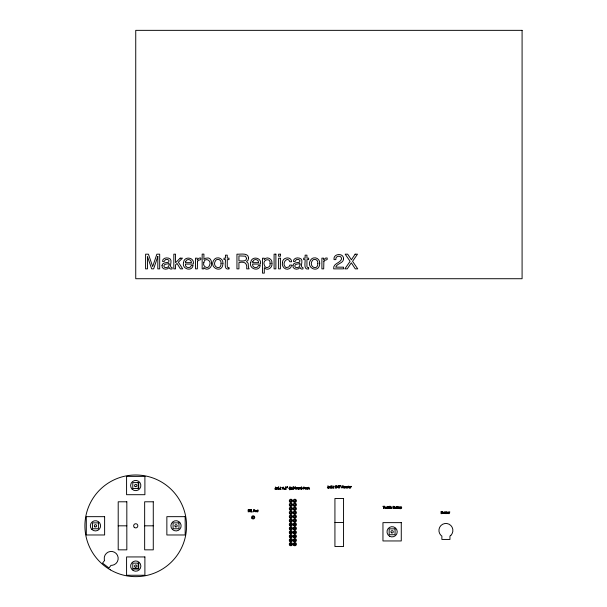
<?xml version="1.0" encoding="UTF-8"?>
<svg xmlns="http://www.w3.org/2000/svg" width="607" height="607" viewBox="0 0 607 607"><rect width="100%" height="100%" fill="white"/><g stroke="black" fill="none" stroke-linecap="round" stroke-linejoin="round"><path stroke-width="0.91" d="M387.661 508.142C386.439 509.152 386.447 506.291 387.661 507.277M387.759 507.103C388.085 508.894 388.912 509.007 388.237 507.103L388.761 506.868L387.956 506.382L387.676 507.277M334.927 522.498L343.554 522.498M118.206 525.821L126.825 525.821M144.656 525.821L153.275 525.821M133.259 568.577L138.221 568.577L138.221 563.144M387.676 506.959C385.544 505.995 386.712 509.948 387.676 508.142M138.221 482.595L138.221 488.028M157.828 256.473L157.79 268.863L159.679 268.863L159.679 254.174L156.856 254.174L152.668 266.594L148.449 254.174L145.597 254.174L145.597 268.863L147.493 268.863L147.448 256.473L151.667 268.863L153.639 268.863L157.828 256.473M282.369 487.831C283.219 492.209 284.569 484.712 282.369 487.831M282.68 487.717C282.794 491.397 284.235 485.835 282.68 487.717M270.092 263.446C271.17 267.414 264.857 269.516 264.326 265.031C261.981 259.614 270.684 257.163 270.092 263.446M301.952 488.369L301.937 488.62A2.033 2.033 0 0 1 301.542 489.591L302.18 487.929L301.307 486.897A2.018 2.018 0 0 1 301.937 488.127L301.952 488.369M203.869 262.421C202.01 266.579 208.596 270.001 209.574 265.107C212.063 260.411 204.627 256.913 203.869 262.421M289.22 488.134L289.85 489.864L288.94 488.369L289.85 486.882L289.22 488.134M211.593 263.301C212.435 267.558 206.623 271.579 203.823 267.49L203.823 268.863L202.161 268.863L202.161 254.121L203.914 254.121L203.914 259.455L205.325 258.279L208.057 257.96A4.044 4.044 0 0 1 210.348 259.25L211.282 260.949L211.593 263.301M222.944 263.286C222.868 274.485 207.685 267.687 214.332 259.439A4.416 4.416 0 0 1 216.919 257.945C220.144 257.133 223.3 260.001 222.944 263.286M282.49 262.474C281.322 266.488 285.487 270.874 289.433 268.62A3.672 3.672 0 0 0 291.049 266.913L291.572 265.069L289.82 265.069L288.917 266.951L286.458 267.566A2.208 2.208 0 0 1 285.002 266.534C281.678 262.892 287.824 255.881 289.82 261.754L291.572 261.754C291.497 256.017 282.316 257.087 282.49 262.474M319.699 263.286C319.623 274.485 304.441 267.687 311.088 259.439A4.416 4.416 0 0 1 313.675 257.945C316.9 257.133 320.064 260.001 319.699 263.286M400.021 507.71C398.382 510.722 398.389 504.698 400.021 507.71M256.731 510.836C257.838 514.713 259.341 507.331 256.731 510.836M306.793 488.195C307.476 491.632 309.198 485.608 307.916 487.618A0.766 0.766 0 0 0 307.354 487.52L306.793 488.195M343.843 487.034C343.585 488.802 346.559 487.694 344.268 487.702C346.18 487.907 344.913 484.985 343.843 487.034M347.105 487.026C347.788 490.464 349.511 484.439 348.228 486.45A0.766 0.766 0 0 0 347.667 486.344L347.105 487.026M348.82 487.034C348.555 488.802 351.536 487.694 349.245 487.702C351.157 487.907 349.89 484.985 348.82 487.034M390.286 507.528C390.035 509.288 393.017 508.18 390.711 508.196C392.623 508.393 391.363 505.472 390.286 507.528M447.276 512.634C447.018 514.395 449.999 513.287 447.7 513.302C449.605 513.499 448.345 510.578 447.276 512.634M183.58 262.482C181.417 268.802 191.729 272.186 193.125 265.502L191.357 265.502C190.484 269.068 184.695 267.877 185.423 264.083L193.276 264.083C194.991 257.277 184.004 255.646 183.58 262.482M250.737 262.482C248.574 268.802 258.885 272.186 260.282 265.502L258.514 265.502C257.641 269.068 251.852 267.877 252.58 264.083L260.433 264.083C262.148 257.277 251.161 255.646 250.737 262.482M271.928 263.271C272.877 267.497 267.27 271.557 264.303 267.664L264.303 273.135L262.505 273.135L262.505 258.203L264.25 258.203L264.25 259.621C266.86 255.79 272.725 259.03 271.928 263.271M246.563 258.324C246.601 262.125 241.146 260.638 238.93 260.904L238.93 255.881L245.425 256.184L246.563 258.324M162.023 265.35C161.189 269.47 167.236 270.464 169.194 267.444L169.505 268.431L170.855 269.091L172.092 268.909L172.092 267.581C168.48 267.626 172.578 261.109 170.248 259.022C167.904 257.011 162.388 257.565 162.517 261.42L164.194 261.42L165.423 259.606L167.707 259.515L168.989 260.373L168.723 262.201C166.493 262.801 162.623 262.353 162.023 265.35M292.931 265.35C292.096 269.47 298.143 270.464 300.101 267.444L300.412 268.431L301.762 269.091L302.999 268.909L302.999 267.581C299.388 267.626 303.485 261.109 301.155 259.022C298.811 257.011 293.287 257.565 293.424 261.42L295.101 261.42L296.322 259.606L298.606 259.515L299.896 260.373L299.63 262.201C297.4 262.801 293.53 262.353 292.931 265.35M294.129 488.521L293.689 489.227L292.786 489.159L293.818 488.521L292.877 488.149L292.877 486.981L294.114 486.981L293.166 487.246L293.166 487.846L294.129 488.521M254.94 510.305L253.514 511.883L253.514 509.622L254.94 510.305M305.002 487.664L303.583 489.242L303.583 486.981L305.002 487.664M343.57 258.779C343.547 263.461 336.999 263.271 335.679 267.163L343.501 267.163L343.501 268.863L333.668 268.863C332.909 263.157 340.451 263.271 341.582 258.863C341.65 254.796 335.018 255.691 335.846 259.621L334.017 259.621C333.015 253.385 343.676 252.656 343.57 258.779M394.239 507.877L393.321 508.302L393.321 507.467L394.239 507.877M442.306 512.983L441.388 513.408L441.388 512.574L442.306 512.983M308.523 487.914C310.45 488.969 307.43 489.371 309.638 489.052C308.303 487.884 310.23 487.155 308.523 487.914M248.035 510.1L249.227 511.284L248.005 511.747C252.011 512.194 246.321 509.584 249.447 509.728L248.035 510.1M334.889 486.29L336.081 487.474L334.859 487.937C338.873 488.385 333.182 485.775 336.308 485.919L334.889 486.29M394.55 507.862L394.178 508.461L393.017 508.56L393.017 506.299L394.315 506.466L394.55 507.862M442.617 512.976L442.245 513.568L441.084 513.666L441.084 511.405L442.382 511.572L442.617 512.976M221.062 263.332C221.229 271.443 211.403 266.693 215.561 260.676A2.451 2.451 0 0 1 217.192 259.493C219.537 258.825 221.365 261.116 221.062 263.332M317.818 263.332C317.985 271.443 308.166 266.693 312.317 260.676A2.451 2.451 0 0 1 313.948 259.493C316.293 258.825 318.121 261.116 317.818 263.332M398.837 507.422C399.027 510.017 400.476 506.094 398.837 507.422M248.582 258.134L248.035 260.289L246.51 261.64L248.149 263.309L248.506 267.634L249.143 268.863L246.7 268.863C247.353 263.119 244.727 261.268 238.93 262.565L238.93 268.863L236.942 268.863L236.942 254.174C240.418 254.508 248.377 252.398 248.582 258.134M257.034 510.768C257.178 513.234 258.521 509.379 257.034 510.768M307.104 488.127C307.248 490.593 308.591 486.738 307.104 488.127M347.416 486.958C347.553 489.424 348.896 485.57 347.416 486.958M255.099 511.231C257.102 513.78 256.579 508.12 255.099 511.231M305.169 488.589C307.172 491.139 306.649 485.479 305.169 488.589M345.482 487.413C347.485 489.97 346.961 484.31 345.482 487.413M384.777 507.907C386.78 510.457 386.257 504.789 384.777 507.907M169.103 264.864C169.254 267.315 165.37 268.764 163.989 266.708C163.162 263.529 167.38 264.364 169.103 263.415L169.103 264.864M300.01 264.864C300.154 267.315 296.269 268.764 294.896 266.708C294.069 263.529 298.28 264.364 300.01 263.415L300.01 264.864M276.109 487.558L275.092 488.984L276.2 489.242L274.812 488.923C276.86 487.694 273.916 486.124 276.109 487.558M281.033 487.558L280.017 488.984L281.124 489.242L279.736 488.923C281.785 487.694 278.841 486.124 281.033 487.558M291.428 487.558L290.412 488.984L291.519 489.242L290.131 488.923C292.179 487.694 289.228 486.124 291.428 487.558M328.622 486.389L327.605 487.808L328.713 488.074L327.325 487.755C329.373 486.526 326.422 484.947 328.622 486.389M333.547 486.389L332.53 487.808L333.638 488.074L332.249 487.755C334.298 486.526 331.346 484.947 333.547 486.389M254.621 510.312C253.756 511.883 253.718 508.818 254.621 510.312M255.395 511.253C255.759 512.505 256.624 510.29 255.395 511.253M304.691 487.671C303.826 489.242 303.788 486.177 304.691 487.671M305.465 488.612C305.829 489.864 306.694 487.649 305.465 488.612M345.778 487.444C346.005 488.673 347.166 486.609 345.831 487.36M385.073 507.93C385.437 509.182 386.302 506.966 385.073 507.93M394.133 506.853L393.321 507.217L393.321 506.557L394.133 506.853M442.2 511.959L441.388 512.323L441.388 511.663L442.2 511.959M197.518 261.632L197.336 268.863L195.537 268.863L195.537 258.15L197.245 258.15L197.245 260.001L199.157 258.104L200.742 257.96C202.025 261.01 197.852 258.999 197.518 261.632M323.872 261.632L323.69 268.863L321.892 268.863L321.892 258.15L323.599 258.15L323.599 260.001L325.511 258.104L327.097 257.96C328.379 261.01 324.206 258.999 323.872 261.632M185.719 261.397L185.476 262.649L191.425 262.649C191.774 259.326 186.759 258.263 185.719 261.397M252.876 261.397L252.633 262.649L258.582 262.649C258.939 259.326 253.916 258.263 252.876 261.397M344.161 486.844L345.011 487.034L344.161 486.844M349.139 486.844L349.989 487.034L349.139 486.844M390.604 507.331L391.462 507.52L390.604 507.331M447.594 512.445L448.444 512.627L447.594 512.445M278.681 486.973L278.218 487.292L278.628 489.007C277.111 489.257 280.411 489.265 278.917 489.007L278.681 486.973M285.677 486.973L285.207 487.292L285.616 489.007C284.106 489.257 287.399 489.265 285.912 489.007L285.677 486.973M331.194 485.805L330.732 486.124L331.141 487.838C329.624 488.089 332.924 488.096 331.43 487.838L331.194 485.805M286.959 486.882L286.724 487.732L286.959 486.882M287.559 486.882L287.316 487.732L287.559 486.882M338.22 485.812L337.674 487.072L336.703 485.812L336.703 488.074L336.984 486.124L337.568 487.451L338.334 486.124L338.638 488.074L338.638 485.812L338.22 485.812M355.125 254.174L351.407 259.796L347.659 254.174L345.171 254.174L350.102 261.336L344.837 268.863L347.242 268.863L351.309 262.823L355.27 268.863L357.735 268.863L352.568 261.336L357.5 254.174L355.125 254.174M277.536 487.55L277.118 488.18L276.36 487.55L276.944 488.4L276.352 489.242L277.103 488.597L277.862 489.242L277.278 488.377L277.536 487.55M330.049 486.382L329.631 487.011L328.873 486.382L329.457 487.231L328.865 488.074L329.609 487.429L330.375 488.074L329.791 487.209L330.049 486.382M445.371 512.209C442.412 514.114 447.435 513.598 444.825 513.423C447.746 511.58 442.928 512.005 445.371 512.209M446.752 512.209C443.793 514.114 448.816 513.598 446.206 513.423C449.127 511.58 444.309 512.005 446.752 512.209M104.586 560.443L102.545 563.129L108.979 568.008L111.013 565.329L112.151 565.322A6.988 6.988 0 0 0 118.122 557.454A6.988 6.988 0 0 0 110.254 551.482A6.988 6.988 0 0 0 104.283 559.351L104.586 560.443M295.343 487.338L294.585 488.218L295.343 488.218L295.343 487.338M295.359 486.981L294.349 488.149L295.343 488.46C295.465 490.456 296.337 487.155 295.359 486.981M297.506 487.664L296.186 487.55L296.186 489.242L296.869 487.77L297.149 489.242L297.825 487.77L298.394 489.242L298.249 487.641L297.506 487.664M300.116 487.664L298.796 487.55L298.796 489.242L299.471 487.77L299.759 489.242L300.435 487.77L301.004 489.242L300.86 487.641L300.116 487.664M180.165 258.15L175.544 262.702L175.544 254.174L173.814 254.174L173.814 268.863L175.544 268.863L175.544 264.842L177.054 263.461L180.393 268.863L182.692 268.863L178.367 262.163L182.464 258.15L180.165 258.15M350.945 486.784L350.558 488.074L350.558 486.382L351.453 486.389L350.945 486.784M449.4 512.376L449.013 513.666L449.013 511.974L449.908 511.982L449.4 512.376M450.849 535.374L449.946 536.072L449.946 539.441L441.873 539.441L441.873 536.072L440.97 535.374A6.988 6.988 0 0 1 440.97 525.495A6.988 6.988 0 0 1 450.849 525.495A6.988 6.988 0 0 1 450.849 535.374M395.855 508.37L394.899 508.363L394.816 506.868L395.415 508.332L396.143 506.868L395.855 508.37M443.922 513.476L442.966 513.469L442.875 511.974L443.482 513.439L444.21 511.974L443.922 513.476M400.848 506.875C399.474 512.133 400.423 505.654 401.348 507.376C401.136 510.328 402.494 506.466 400.848 506.875M397.365 508.287L396.895 508.234L396.857 507.103L397.608 507.103C397.684 509.174 398.594 508.78 397.896 507.103L398.42 507.103L397.896 506.382L396.857 506.868C396.303 505.199 396.219 509.63 397.38 508.287M228.976 268.863C223.513 270.449 225.713 262.345 225.44 259.621L223.991 259.621L223.991 258.15L225.44 258.15L225.44 255.16L227.261 255.16L227.261 258.15L228.976 258.15L228.976 259.621L227.261 259.621L227.261 266.61L227.64 267.361L228.976 267.444L228.976 268.863M308.652 268.863C303.189 270.449 305.389 262.345 305.124 259.621L303.667 259.621L303.667 258.15L305.124 258.15L305.124 255.16L306.937 255.16L306.937 258.15L308.652 258.15L308.652 259.621L306.937 259.621L306.937 266.61L307.324 267.361L308.652 267.444L308.652 268.863M522.088 30.35L135.74 30.35L135.74 278.719L522.088 278.719L522.088 30.35M275.882 254.174L274.083 254.174L274.083 268.863L275.882 268.863L275.882 254.174M280.411 254.174L278.583 254.174L278.583 256.215L280.411 256.215L280.411 254.174M280.411 258.203L278.583 258.203L278.583 268.863L280.411 268.863L280.411 258.203M144.898 476.381L126.582 476.381L126.582 494.697L144.898 494.697L144.898 476.381M138.692 482.595L132.789 482.595L132.789 488.491L138.692 488.491L138.692 482.595M340.679 485.812L338.865 485.812L339.617 486.078L339.617 488.074L339.92 486.078L340.679 485.812M342.173 485.812L341.878 488.074L342.173 486.966L343.213 486.966C343.456 490.631 343.562 483.536 343.213 486.7L342.173 486.7L342.173 485.812M284.577 488.81L284.213 489.242L284.577 488.81M292.308 488.81L291.944 489.242L292.308 488.81M343.554 498.476L334.927 498.476L334.927 546.528L343.554 546.528L343.554 498.476M126.825 501.792L118.206 501.792L118.206 549.843L126.825 549.843L126.825 501.792M153.275 501.792L144.656 501.792L144.656 549.843L153.275 549.843L153.275 501.792M389.975 506.2L389.686 508.56L389.975 506.2M384.671 506.299L382.858 506.299L383.616 506.564L383.616 508.56L383.912 506.564L384.671 506.299M389.269 506.868L388.981 508.56L389.269 506.868M250.63 509.622C247.952 509.857 251.29 514.63 250.63 509.622M251.298 509.622L251.002 511.883L252.307 511.883L251.298 511.61L251.298 509.622M104.624 516.663L86.308 516.663L86.308 534.979L104.624 534.979L104.624 516.663M185.173 516.663L166.857 516.663L166.857 534.979L185.173 534.979L185.173 516.663M401.273 522.635L382.956 522.635L382.956 540.951L401.273 540.951L401.273 522.635M98.41 522.87L92.514 522.87L92.514 528.765L98.41 528.765L98.41 522.87M178.966 522.87L173.071 522.87L173.071 528.765L178.966 528.765L178.966 522.87M395.066 528.841L389.17 528.841L389.17 534.737L395.066 534.737L395.066 528.841M144.898 556.938L126.582 556.938L126.582 575.254L144.898 575.254L144.898 556.938M138.692 563.144L132.789 563.144L132.789 569.047L138.692 569.047L138.692 563.144M391.53 532.802A1.161 1.161 0 0 0 393.283 531.793A1.161 1.161 0 0 0 391.538 530.784A1.161 1.161 0 0 0 391.53 532.802M389.557 536.224A5.122 5.122 0 0 0 397.236 531.793A5.122 5.122 0 0 0 389.557 527.354A5.122 5.122 0 0 0 389.557 536.224M290.487 501.488A0.789 0.789 0 0 0 291.671 500.805A0.789 0.789 0 0 0 290.487 500.122A0.789 0.789 0 0 0 290.487 501.488M290.093 502.179A1.586 1.586 0 0 0 292.468 500.805A1.586 1.586 0 0 0 290.093 499.44A1.586 1.586 0 0 0 290.093 502.179M290.487 513.317A0.789 0.789 0 0 0 291.671 512.634A0.789 0.789 0 0 0 290.487 511.951A0.789 0.789 0 0 0 290.487 513.317M290.093 514.008A1.586 1.586 0 0 0 292.468 512.634A1.586 1.586 0 0 0 290.093 511.261A1.586 1.586 0 0 0 290.093 514.008M290.328 509.25A0.789 0.789 0 0 0 291.648 508.894A0.789 0.789 0 0 0 290.677 507.93A0.789 0.789 0 0 0 290.328 509.25M289.767 509.812A1.586 1.586 0 0 0 292.415 509.106A1.586 1.586 0 0 0 290.472 507.164A1.586 1.586 0 0 0 289.767 509.812M290.487 521.201A0.789 0.789 0 0 0 291.671 520.518A0.789 0.789 0 0 0 290.487 519.835A0.789 0.789 0 0 0 290.487 521.201M290.093 521.891A1.586 1.586 0 0 0 292.468 520.518A1.586 1.586 0 0 0 290.093 519.152A1.586 1.586 0 0 0 290.093 521.891M290.487 505.434A0.789 0.789 0 0 0 291.671 504.751A0.789 0.789 0 0 0 290.487 504.068A0.789 0.789 0 0 0 290.487 505.434M290.093 506.124A1.586 1.586 0 0 0 292.468 504.751A1.586 1.586 0 0 0 290.093 503.378A1.586 1.586 0 0 0 290.093 506.124M290.487 517.263A0.789 0.789 0 0 0 291.671 516.58A0.789 0.789 0 0 0 290.487 515.897A0.789 0.789 0 0 0 290.487 517.263M290.093 517.946A1.586 1.586 0 0 0 292.468 516.58A1.586 1.586 0 0 0 290.093 515.206A1.586 1.586 0 0 0 290.093 517.946M290.487 540.913A0.789 0.789 0 0 0 291.671 540.23A0.789 0.789 0 0 0 290.487 539.547A0.789 0.789 0 0 0 290.487 540.913M290.093 541.603A1.586 1.586 0 0 0 292.468 540.23A1.586 1.586 0 0 0 290.093 538.857A1.586 1.586 0 0 0 290.093 541.603M290.487 533.029A0.789 0.789 0 0 0 291.671 532.347A0.789 0.789 0 0 0 290.487 531.664A0.789 0.789 0 0 0 290.487 533.029M290.093 533.72A1.586 1.586 0 0 0 292.468 532.347A1.586 1.586 0 0 0 290.093 530.973A1.586 1.586 0 0 0 290.093 533.72M290.487 544.858A0.789 0.789 0 0 0 291.671 544.176A0.789 0.789 0 0 0 290.487 543.493A0.789 0.789 0 0 0 290.487 544.858M290.093 545.549A1.586 1.586 0 0 0 292.468 544.176A1.586 1.586 0 0 0 290.093 542.802A1.586 1.586 0 0 0 290.093 545.549M290.328 525.017A0.789 0.789 0 0 0 291.648 524.668A0.789 0.789 0 0 0 290.677 523.704A0.789 0.789 0 0 0 290.328 525.017M289.767 525.579A1.586 1.586 0 0 0 292.415 524.873A1.586 1.586 0 0 0 290.472 522.931A1.586 1.586 0 0 0 289.767 525.579M290.487 529.084A0.789 0.789 0 0 0 291.671 528.401A0.789 0.789 0 0 0 290.487 527.718A0.789 0.789 0 0 0 290.487 529.084M290.093 529.774A1.586 1.586 0 0 0 292.468 528.401A1.586 1.586 0 0 0 290.093 527.035A1.586 1.586 0 0 0 290.093 529.774M290.487 536.975A0.789 0.789 0 0 0 291.671 536.292A0.789 0.789 0 0 0 290.487 535.609A0.789 0.789 0 0 0 290.487 536.975M290.093 537.658A1.586 1.586 0 0 0 292.468 536.292A1.586 1.586 0 0 0 290.093 534.919A1.586 1.586 0 0 0 290.093 537.658M294.433 521.201A0.789 0.789 0 0 0 295.617 520.518A0.789 0.789 0 0 0 294.433 519.835A0.789 0.789 0 0 0 294.433 521.201M294.031 521.891A1.586 1.586 0 0 0 296.413 520.518A1.586 1.586 0 0 0 294.031 519.152A1.586 1.586 0 0 0 294.031 521.891M294.266 513.196A0.789 0.789 0 0 0 295.586 512.839A0.789 0.789 0 0 0 294.623 511.876A0.789 0.789 0 0 0 294.266 513.196M294.031 514.008A1.586 1.586 0 0 0 296.413 512.634A1.586 1.586 0 0 0 294.031 511.261A1.586 1.586 0 0 0 294.031 514.008M294.433 517.263A0.789 0.789 0 0 0 295.617 516.58A0.789 0.789 0 0 0 294.433 515.897A0.789 0.789 0 0 0 294.433 517.263M294.031 517.946A1.586 1.586 0 0 0 296.413 516.58A1.586 1.586 0 0 0 294.031 515.206A1.586 1.586 0 0 0 294.031 517.946M294.433 501.488A0.789 0.789 0 0 0 295.617 500.805A0.789 0.789 0 0 0 294.433 500.122A0.789 0.789 0 0 0 294.433 501.488M294.031 502.179A1.586 1.586 0 0 0 296.413 500.805A1.586 1.586 0 0 0 294.031 499.44A1.586 1.586 0 0 0 294.031 502.179M294.433 505.434A0.789 0.789 0 0 0 295.617 504.751A0.789 0.789 0 0 0 294.433 504.068A0.789 0.789 0 0 0 294.433 505.434M294.031 506.124A1.586 1.586 0 0 0 296.413 504.751A1.586 1.586 0 0 0 294.031 503.378A1.586 1.586 0 0 0 294.031 506.124M294.266 525.017A0.789 0.789 0 0 0 295.586 524.668A0.789 0.789 0 0 0 294.623 523.704A0.789 0.789 0 0 0 294.266 525.017M293.705 525.579A1.586 1.586 0 0 0 296.353 524.873A1.586 1.586 0 0 0 294.418 522.931A1.586 1.586 0 0 0 293.705 525.579M294.266 509.25A0.789 0.789 0 0 0 295.586 508.894A0.789 0.789 0 0 0 294.623 507.93A0.789 0.789 0 0 0 294.266 509.25M293.705 509.812A1.586 1.586 0 0 0 296.353 509.106A1.586 1.586 0 0 0 294.418 507.164A1.586 1.586 0 0 0 293.705 509.812M294.433 536.975A0.789 0.789 0 0 0 295.617 536.292A0.789 0.789 0 0 0 294.433 535.609A0.789 0.789 0 0 0 294.433 536.975M294.031 537.658A1.586 1.586 0 0 0 296.413 536.292A1.586 1.586 0 0 0 294.031 534.919A1.586 1.586 0 0 0 294.031 537.658M294.433 544.858A0.789 0.789 0 0 0 295.617 544.176A0.789 0.789 0 0 0 294.433 543.493A0.789 0.789 0 0 0 294.433 544.858M294.031 545.549A1.586 1.586 0 0 0 296.413 544.176A1.586 1.586 0 0 0 294.031 542.802A1.586 1.586 0 0 0 294.031 545.549M294.433 540.913A0.789 0.789 0 0 0 295.617 540.23A0.789 0.789 0 0 0 294.433 539.547A0.789 0.789 0 0 0 294.433 540.913M294.031 541.603A1.586 1.586 0 0 0 296.413 540.23A1.586 1.586 0 0 0 294.031 538.857A1.586 1.586 0 0 0 294.031 541.603M294.433 533.029A0.789 0.789 0 0 0 295.617 532.347A0.789 0.789 0 0 0 294.433 531.664A0.789 0.789 0 0 0 294.433 533.029M294.031 533.72A1.586 1.586 0 0 0 296.413 532.347A1.586 1.586 0 0 0 294.031 530.973A1.586 1.586 0 0 0 294.031 533.72M294.433 529.084A0.789 0.789 0 0 0 295.617 528.401A0.789 0.789 0 0 0 294.433 527.718A0.789 0.789 0 0 0 294.433 529.084M294.031 529.774A1.586 1.586 0 0 0 296.413 528.401A1.586 1.586 0 0 0 294.031 527.035A1.586 1.586 0 0 0 294.031 529.774M252.595 517.938A0.789 0.789 0 0 0 253.908 517.589A0.789 0.789 0 0 0 252.944 516.618A0.789 0.789 0 0 0 252.595 517.938M252.026 518.499A1.586 1.586 0 0 0 254.682 517.794A1.586 1.586 0 0 0 252.74 515.851A1.586 1.586 0 0 0 252.026 518.499M94.882 526.823A1.161 1.161 0 0 0 96.627 525.821A1.161 1.161 0 0 0 94.882 524.812A1.161 1.161 0 0 0 94.882 526.823M91.839 529.441A5.122 5.122 0 0 0 100.413 527.142A5.122 5.122 0 0 0 94.138 520.874A5.122 5.122 0 0 0 91.839 529.441M175.438 526.823A1.161 1.161 0 0 0 177.183 525.821A1.161 1.161 0 0 0 175.438 524.812A1.161 1.161 0 0 0 175.438 526.823M172.396 529.441A5.122 5.122 0 0 0 180.962 527.142A5.122 5.122 0 0 0 174.695 520.874A5.122 5.122 0 0 0 172.396 529.441M135.156 567.105A1.161 1.161 0 0 0 136.901 566.096A1.161 1.161 0 0 0 135.156 565.087A1.161 1.161 0 0 0 135.156 567.105M133.176 570.534A5.122 5.122 0 0 0 140.862 566.096A5.122 5.122 0 0 0 133.176 561.657A5.122 5.122 0 0 0 133.176 570.534M110.322 569.836A50.829 50.829 0 0 0 186.569 525.821A50.829 50.829 0 0 0 110.322 481.799A50.829 50.829 0 0 0 110.322 569.836M134.261 527.301A2.094 2.094 0 0 0 137.766 526.36A2.094 2.094 0 0 0 135.202 523.795A2.094 2.094 0 0 0 134.261 527.301M135.156 486.548A1.161 1.161 0 0 0 136.901 485.539A1.161 1.161 0 0 0 135.156 484.53A1.161 1.161 0 0 0 135.156 486.548M132.121 489.166A5.122 5.122 0 0 0 140.687 486.867A5.122 5.122 0 0 0 134.413 480.592A5.122 5.122 0 0 0 132.121 489.166"/></g></svg>
